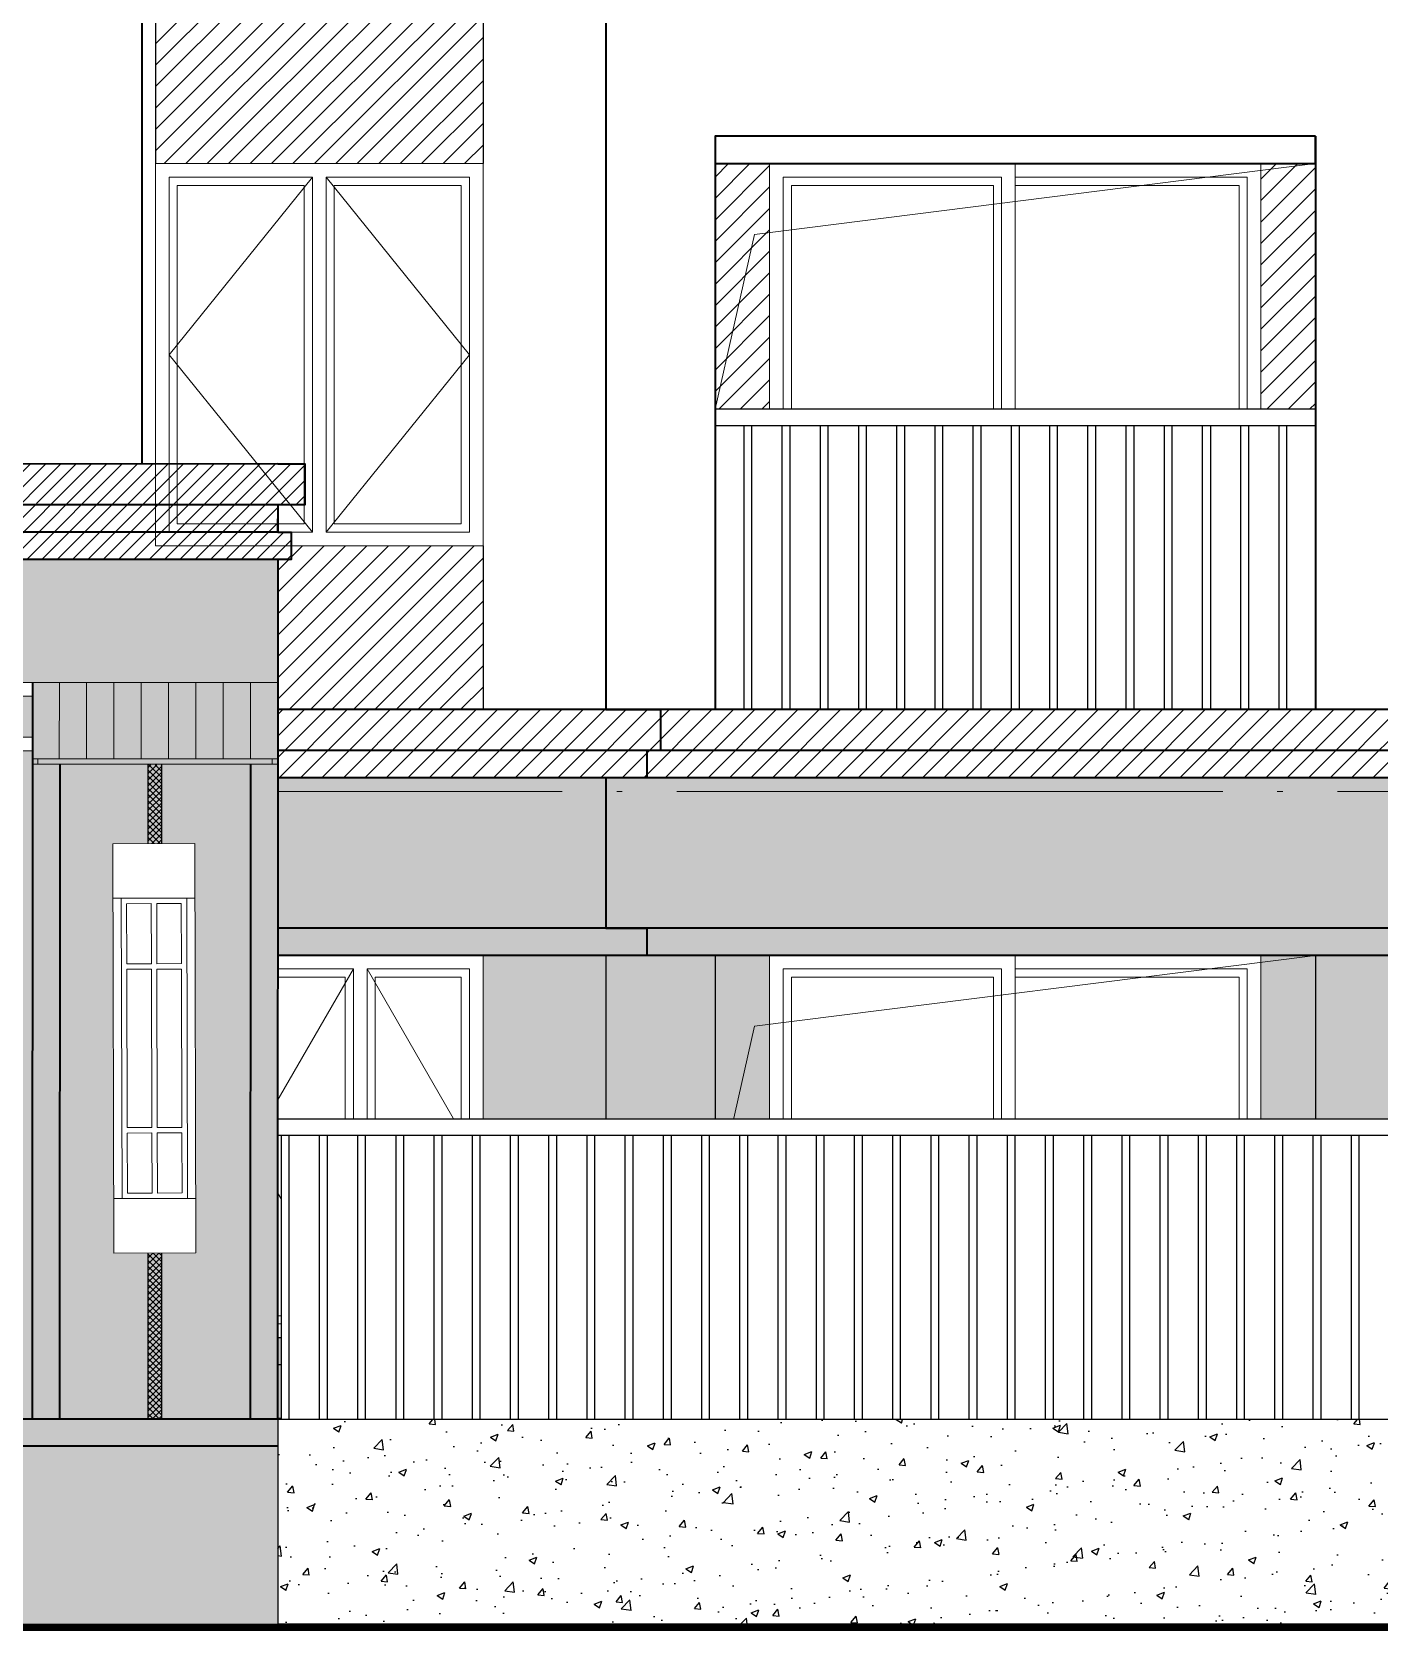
# Model space of a CAD drawing. Extents: x 27938 to 725830, y -209821 to 1628073.
# Drawn here: x 287714 to 292649, y 43165 to 49023 of the extents above; entities that cross this region are included whole.
import ezdxf
from ezdxf.xclip import XClip

# ---------------------------------------------------------------- set-up
doc = ezdxf.new("R2010")
doc.units = 0
doc.header["$LTSCALE"] = 1000
doc.header["$MEASUREMENT"] = 0
doc.header["$XCLIPFRAME"] = 0
doc.linetypes.add('DOTE', pattern=[2.42, 2, -0.2, 0.02, -0.2])
for name, color, linetype in [('3-剖面填充（细）', 250, 'Continuous'), ('5-平立面看线1', 45, 'Continuous'), ('Stair-栏杆', 142, 'Continuous'), ('看线', 251, 'Continuous'), ('立面', 73, 'Continuous')]:
    doc.layers.add(name, color=color, linetype=linetype)
for name, color, linetype, lineweight in [('DOTE', 19, 'DOTE', 9), ('WINDOW', 144, 'Continuous', 15), ('立面-中轮廓线', 213, 'Continuous', 35), ('立面-普通轮廓', 7, 'Continuous', 18), ('立面-洞口示意', 152, 'Continuous', 13), ('立面-窗开启线', 250, 'Continuous', 13)]:
    doc.layers.add(name, color=color, linetype=linetype, lineweight=lineweight)

# ---------------------------------------------------------------- blocks, each defined once
blk = doc.blocks.new('A$C318717E3')
at = {"layer": 'WINDOW'}
for points in [[(50, 1350), (425, 1350), (425, 50), (50, 50)], [(850, 1350), (475, 1350), (475, 50), (850, 50)]]:
    blk.add_lwpolyline(points, close=True, dxfattribs=at)
at = {"layer": 'WINDOW', "color": 250}
for points in [[(80, 1320), (395, 1320), (395, 80), (80, 80)], [(820, 1320), (505, 1320), (505, 80), (820, 80)]]:
    blk.add_lwpolyline(points, close=True, dxfattribs=at)
at = {"layer": '立面-普通轮廓'}
blk.add_lwpolyline([(0, 1400), (900, 1400), (900, 0), (0, 0)], close=True, dxfattribs=at)
at = {"layer": '立面-窗开启线', "color": 251, "ltscale": 0.5, "true_color": 0x636466}
for points in [[(425, 1350), (50, 700), (425, 50)], [(475, 1350), (850, 700), (475, 50)]]:
    blk.add_lwpolyline(points, dxfattribs=at)
blk = doc.blocks.new('VXVXVDXVXD')
blk.add_wipeout([(105081.2, 218659.5), (104781.2, 218659.4), (104781.7, 217159.4), (105081.7, 217159.5)])
at = {"layer": 'WINDOW', "color": 4}
for p, q in [((105081.3, 218459.5), (104781.3, 218459.4)), ((104921.3, 218439.5), (104921.4, 218219.5)), ((104941.3, 218439.5), (104941.4, 218219.5)), ((104921.4, 218219.5), (104831.4, 218219.5)), ((104921.4, 218199.5), (104831.4, 218199.5)), ((104921.4, 218199.5), (104921.6, 217619.5)), ((105031.4, 218219.5), (104941.4, 218219.5)), ((104941.4, 218199.5), (104941.6, 217619.5)), ((105031.4, 218199.5), (104941.4, 218199.5)), ((104921.6, 217599.5), (104831.6, 217599.5)), ((104921.6, 217379.5), (104921.6, 217599.5)), ((104941.6, 217379.5), (104941.6, 217599.5)), ((105031.6, 217599.5), (104941.6, 217599.5)), ((105081.7, 217359.5), (104781.7, 217359.4))]:
    blk.add_line(p, q, dxfattribs=at)
for points in [[(105081.2, 218659.5), (104781.2, 218659.4), (104781.7, 217159.4), (105081.7, 217159.5)], [(105051.3, 218459.5), (104811.3, 218459.5), (104811.7, 217359.5), (105051.7, 217359.5)]]:
    blk.add_lwpolyline(points, close=True, dxfattribs=at)
for points in [[(104921.3, 218439.5), (104831.3, 218439.5), (104831.4, 218219.5)], [(105031.4, 218219.5), (105031.3, 218439.5), (104941.3, 218439.5)], [(104831.4, 218199.5), (104831.6, 217619.5), (104921.6, 217619.5)], [(104941.6, 217619.5), (105031.6, 217619.5), (105031.4, 218199.5)], [(104921.6, 217379.5), (104831.6, 217379.5), (104831.6, 217599.5)], [(105031.6, 217599.5), (105031.6, 217379.5), (104941.6, 217379.5)]]:
    blk.add_lwpolyline(points, dxfattribs=at)
blk = doc.blocks.new('FGFGF')
at = {"layer": '3-剖面填充（细）'}
h = blk.add_hatch(dxfattribs=at)
h.set_pattern_fill('ANSI31', color=256, scale=25)
h.set_pattern_definition([(45, (-554134.312, -735132.743), (-28.0633004, 28.0633004), [])])
h.paths.add_polyline_path([(229182, 20609.5), (229182, 20959.9), (232780.8, 20959.9), (232780.8, 20809.9), (232680.5, 20809.9), (232680.7, 20709.8), (232730.5, 20709.9), (232730.9, 20609.7)])
at = {"layer": '3-剖面填充（细）', "true_color": 0x636466}
h = blk.add_hatch(dxfattribs=at)
h.set_pattern_fill('CROSS', color=251, scale=30)
h.set_pattern_definition([(0, (204147.57, -129128.1), (47.625, 47.625), [23.8125, -71.4375]), (90, (204159.474, -129140.006), (-47.625, 47.625), [23.8125, -71.4375])])
h.paths.add_polyline_path([(229182, 20159.3), (229181.9, 20609.3), (232680.6, 20609.9), (232680.7, 17462.7), (232780.6, 17462.7), (232780.7, 17362.7), (232730.4, 17362.7), (232730.5, 16862.7), (232730.5, 16862.7), (232730.5, 16710.1), (231681.8, 16710.1), (231682.2, 19909.7), (231782.3, 19909.7), (231782.3, 19959.7), (231732.4, 19959.7), (231732.4, 20109.7), (231782.4, 20109.7), (231782.4, 20159.7), (231682.3, 20159.7), (231682.3, 20159.7)])
at = {"layer": '3-剖面填充（细）'}
h = blk.add_hatch(dxfattribs=at)
h.set_pattern_fill('ANSI37', color=256, scale=10)
h.set_pattern_definition([(45, (204146.888, -129128.1), (-11.2253202, 11.2253202), []), (135, (204146.888, -129128.1), (-11.2253202, -11.2253202), [])])
h.paths.add_polyline_path([(232256.2, 17462.7), (232206.2, 17462.8), (232206.2, 19857.8), (232256.2, 19857.8)])
at = {"layer": '立面'}
for p, q in [((232206.2, 17462.8), (232206.2, 19857.8)), ((232256.2, 17462.7), (232256.2, 19857.8))]:
    blk.add_line(p, q, dxfattribs=at)
at = {"layer": '立面-中轮廓线', "color": 2}
for p, q in [((232680.5, 20959.9), (229182, 20959.3)), ((232680.5, 20809.9), (229182, 20809.3)), ((232680.5, 20709.9), (229182, 20709.3)), ((232680.5, 20609.9), (229182, 20609.3)), ((232681, 20609.9), (232680.6, 17462.7)), ((231782.4, 20159.8), (231781.9, 17462.8)), ((231882.3, 19859.9), (231881.9, 17462.8)), ((232580.9, 19859.7), (232580.6, 17462.7)), ((231781.9, 17462.8), (232680.6, 17462.7)), ((231731.8, 17362.8), (232730.4, 17362.9))]:
    blk.add_line(p, q, dxfattribs=at)
for points in [[(232681.1, 20959.9), (232780.8, 20959.9), (232780.8, 20809.9), (232681.1, 20809.9), (232681.1, 20709.9), (232730.8, 20709.9), (232730.8, 20609.9), (232681.1, 20609.9)], [(231731.8, 16712.8), (231731.8, 16712.8), (231731.8, 16862.8), (231731.8, 16862.8), (231731.8, 17362.8), (231681.8, 17362.8), (231681.8, 17462.8), (231781.9, 17462.8)], [(232680.3, 16710.1), (232730.4, 16710.1), (232730.5, 16861.4), (232730.4, 16862.7), (232730.5, 17362.7), (232780.7, 17362.7), (232780.7, 17462.7), (232680.6, 17462.7)]]:
    blk.add_lwpolyline(points, dxfattribs=at)
at = {"layer": '立面-普通轮廓', "color": 252, "true_color": 0x939598}
for p, q in [((231782.3, 20159.8), (232681.1, 20159.7)), ((231782.3, 19879.8), (231782.4, 20159.8)), ((231880.9, 19879.9), (231881, 20159.9)), ((231980.9, 19879.8), (231981, 20159.8)), ((232080.9, 19879.8), (232081, 20159.8)), ((232180.9, 19879.8), (232181, 20159.8)), ((232280.9, 19879.8), (232281, 20159.8)), ((232380.9, 19879.8), (232381, 20159.8)), ((232480.9, 19879.8), (232481, 20159.8)), ((232580.9, 19879.7), (232581, 20159.7)), ((232681.1, 20159.7), (232680.9, 20159.7)), ((232681, 19879.7), (232681.1, 20159.7)), ((231782.3, 19879.8), (232681.1, 19879.7)), ((231782.3, 19859.9), (232681.1, 19859.7)), ((231802.3, 19879.9), (231802.3, 19859.9)), ((232661.1, 19879.7), (232661.1, 19859.7))]:
    blk.add_line(p, q, dxfattribs=at)
at = {"layer": '立面-普通轮廓', "color": 4}
for p, q in [((229182, 20109.7), (231782.3, 20109.7)), ((229182, 19959.7), (231782.3, 19959.7))]:
    blk.add_line(p, q, dxfattribs=at)
at = {"layer": '立面-普通轮廓', "color": 2}
for points in [[(229182, 20959.3), (232780.8, 20959.9), (232780.8, 20809.9), (232681.1, 20809.8), (232680.5, 20709.9), (232730.8, 20709.9), (232730.8, 20609.9), (229182, 20609.3)], [(229182, 20609.3), (232681.1, 20609.9), (232680.9, 17462.7), (232780.7, 17462.7), (232780.7, 17362.7), (232730.4, 17362.7), (232730.5, 16862.7), (232730.5, 16862.7), (232730.5, 16710.1), (231681.8, 16710.1), (231682.2, 19909.7)], [(231782.4, 20159.8), (231682.3, 20159.7), (229182.1, 20159.3)]]:
    blk.add_lwpolyline(points, dxfattribs=at)
at = {"layer": '立面-普通轮廓', "color": 4}
blk.add_lwpolyline([(229182, 20159.7), (231782.4, 20159.7), (231782.4, 20109.7), (231732.4, 20109.7), (231732.4, 19959.7), (231782.3, 19959.7), (231782.3, 19909.7), (229182, 19909.7)], dxfattribs=at)
at = {"rotation": 0.1386872893927463}
blk.add_blockref('VXVXVDXVXD', (127825.3, -199343.4), dxfattribs=at)
blk = doc.blocks.new('GDGDGRDSQ')
blk.add_wipeout([(225583.3, 27775.8), (225583.3, 27625.8), (225683, 27625.8), (225683, 27525.8), (225633.3, 27525.8), (225633.3, 27425.8), (225683, 27425.8), (225683.5, 24278.6), (225583.4, 24278.6), (225583.4, 24178.6), (225633.4, 24178.6), (225633.6, 23526.1), (232730.4, 23526.1), (232730.4, 24178.6), (232780.7, 24178.6), (232780.7, 24278.6), (232680.9, 24278.6), (232681, 27425.8), (232730.8, 27425.8), (232730.8, 27526), (232680.5, 27526.3), (232681.1, 27625.8), (232780.8, 27625.8), (232780.7, 27775.8)])
blk.add_lwpolyline([(225583.3, 27775.8), (225583.3, 27625.8), (225683, 27625.8), (225683, 27525.8), (225633.3, 27525.8), (225633.3, 27425.8), (225683, 27425.8), (225683.5, 24278.6), (225583.4, 24278.6), (225583.4, 24178.6), (225633.4, 24178.6), (225633.6, 23526.1), (232730.4, 23526.1), (232730.4, 24178.6), (232780.7, 24178.6), (232780.7, 24278.6), (232680.9, 24278.6), (232681, 27425.8), (232730.8, 27425.8), (232730.8, 27526), (232680.5, 27526.3), (232681.1, 27625.8), (232780.8, 27625.8), (232780.7, 27775.8)], close=True)
blk = doc.blocks.new('VDVDX')
blk.add_blockref('GDGDGRDSQ', (0, 0))
blk.add_blockref('FGFGF', (0, 6815.953517))
blk = doc.blocks.new('A$C2CF43C8D')
at = {"layer": 'WINDOW'}
blk.add_line((900, 2300), (900, 0), dxfattribs=at)
for points in [[(50, 2250), (850, 2250), (850, 50), (50, 50)], [(1750, 2250), (900, 2250), (900, 50), (1750, 50)]]:
    blk.add_lwpolyline(points, close=True, dxfattribs=at)
at = {"layer": 'WINDOW', "color": 250}
blk.add_lwpolyline([(80, 2220), (820, 2220), (820, 80), (80, 80)], close=True, dxfattribs=at)
blk.add_lwpolyline([(900, 80), (1720, 80), (1720, 2220), (900, 2220)], dxfattribs=at)
at = {"layer": '立面-普通轮廓'}
blk.add_lwpolyline([(0, 2300), (1800, 2300), (1800, 0), (0, 0)], close=True, dxfattribs=at)
blk = doc.blocks.new('GFBFGBFG')
blk.add_wipeout([(293136.6, 39734.2), (288614.5, 39734.2), (288614.5, 39674.2), (288626.6, 39674.2), (288626.6, 38634.4), (288614.5, 38634.4), (288614.5, 37884.4), (293136.6, 37884.2)])
at = {"layer": '3-剖面填充（细）'}
h = blk.add_hatch(dxfattribs=at)
h.set_pattern_fill('混凝土', color=251, scale=40)
h.set_pattern_definition([(50, (0, 1730.3), (286.90407, -25.10085), [30, -330]), (355, (0, 1730.3), (-55.50053, 300.87685), [24, -264]), (100.4514, (23.9, 1728.2), (231.40375, 275.77582), [25.49608, -280.45684]), (46.1842, (0, 1810.3), (426.8964, -66.2076), [45, -495]), (96.6356, (35.57, 1804.8), (373.8651, 389.64715), [38.2441, -420.6852]), (351.1842, (0, 1810.3), (373.8648, 389.64744), [36, -396]), (21, (40, 1790.3), (238.76282, -161.04756), [30, -330]), (326, (40, 1790.3), (97.32613, 290.06002), [24, -264]), (71.4514, (59.9, 1776.88), (336.08905, 129.0122), [25.49608, -280.45684]), (37.5, (0, 1730.3), (4.863942, 133.15754), [0, -260.8, 0, -268, 0, -265]), (7.5, (0, 1730.3), (105.227815, 157.764685), [0, -152.8, 0, -254.8, 0, -101]), (327.5, (-89.2, 1730.3), (213.528974, -9.02195), [0, -100, 0, -312, 0, -414]), (317.5, (-129.2, 1730.3), (233.27447, 40.04199), [0, -130, 0, -207.2, 0, -294])])
h.paths.add_polyline_path([(293136.6, 38634.2), (288614.5, 38634.4), (288614.5, 37884.4), (293136.6, 37884.2)])
at = {"layer": 'Stair-栏杆'}
for p, q in [((288614.5, 39734.2), (288614.5, 39674.2)), ((293136.6, 39734.2), (288614.5, 39734.2)), ((293136.6, 39674.2), (288614.5, 39674.2))]:
    blk.add_line(p, q, dxfattribs=at)
for points in [[(293136.6, 38634.2), (293136.6, 39734.2)], [(288626.6, 39674.2), (288626.6, 38634.2)], [(288656.6, 38634.2), (288656.6, 39674.2)], [(288766.6, 39674.2), (288766.6, 38634.2)], [(288796.6, 38634.2), (288796.6, 39674.2)], [(288906.6, 39674.2), (288906.6, 38634.2)], [(288936.6, 38634.2), (288936.6, 39674.2)], [(289046.6, 39674.2), (289046.6, 38634.2)], [(289076.6, 38634.2), (289076.6, 39674.2)], [(289186.6, 39674.2), (289186.6, 38634.2)], [(289216.6, 38634.2), (289216.6, 39674.2)], [(289326.6, 39674.2), (289326.6, 38634.2)], [(289356.6, 38634.2), (289356.6, 39674.2)], [(289466.6, 39674.2), (289466.6, 38634.2)], [(289496.6, 38634.2), (289496.6, 39674.2)], [(289606.6, 39674.2), (289606.6, 38634.2)], [(289636.6, 38634.2), (289636.6, 39674.2)], [(289746.6, 39674.2), (289746.6, 38634.2)], [(289776.6, 38634.2), (289776.6, 39674.2)], [(289886.6, 39674.2), (289886.6, 38634.2)], [(289916.6, 38634.2), (289916.6, 39674.2)], [(290026.6, 39674.2), (290026.6, 38634.2)], [(290056.6, 38634.2), (290056.6, 39674.2)], [(290166.6, 39674.2), (290166.6, 38634.2)], [(290196.6, 38634.2), (290196.6, 39674.2)], [(290306.6, 39674.2), (290306.6, 38634.2)], [(290336.6, 38634.2), (290336.6, 39674.2)], [(290446.6, 39674.2), (290446.6, 38634.2)], [(290476.6, 38634.2), (290476.6, 39674.2)], [(290586.6, 39674.2), (290586.6, 38634.2)], [(290616.6, 38634.2), (290616.6, 39674.2)], [(290726.6, 39674.2), (290726.6, 38634.2)], [(290756.6, 38634.2), (290756.6, 39674.2)], [(290866.6, 39674.2), (290866.6, 38634.2)], [(290896.6, 38634.2), (290896.6, 39674.2)], [(291006.6, 39674.2), (291006.6, 38634.2)], [(291036.6, 38634.2), (291036.6, 39674.2)], [(291146.6, 39674.2), (291146.6, 38634.2)], [(291176.6, 38634.2), (291176.6, 39674.2)], [(291286.6, 39674.2), (291286.6, 38634.2)], [(291316.6, 38634.2), (291316.6, 39674.2)], [(291426.6, 39674.2), (291426.6, 38634.2)], [(291456.6, 38634.2), (291456.6, 39674.2)], [(291566.6, 39674.2), (291566.6, 38634.2)], [(291596.6, 38634.2), (291596.6, 39674.2)], [(291706.6, 39674.2), (291706.6, 38634.2)], [(291736.6, 38634.2), (291736.6, 39674.2)], [(291846.6, 39674.2), (291846.6, 38634.2)], [(291876.6, 38634.2), (291876.6, 39674.2)], [(291986.6, 39674.2), (291986.6, 38634.2)], [(292016.6, 38634.2), (292016.6, 39674.2)], [(292126.6, 39674.2), (292126.6, 38634.2)], [(292156.6, 38634.2), (292156.6, 39674.2)], [(292266.6, 39674.2), (292266.6, 38634.2)], [(292296.6, 38634.2), (292296.6, 39674.2)], [(292406.6, 39674.2), (292406.6, 38634.2)], [(292436.6, 38634.2), (292436.6, 39674.2)], [(292546.6, 39674.2), (292546.6, 38634.2)], [(292576.6, 38634.2), (292576.6, 39674.2)], [(292686.6, 39674.2), (292686.6, 38634.2)], [(292716.6, 38634.2), (292716.6, 39674.2)], [(292826.6, 39674.2), (292826.6, 38634.2)], [(292856.6, 38634.2), (292856.6, 39674.2)], [(292966.6, 39674.2), (292966.6, 38634.2)], [(292996.6, 38634.2), (292996.6, 39674.2)], [(293106.6, 39674.2), (293106.6, 38634.2)]]:
    blk.add_lwpolyline(points, dxfattribs=at)
at = {"layer": '看线', "color": 32}
for p, q in [((288614.5, 38634.4), (288614.5, 37884.4)), ((293136.6, 38634.2), (288614.5, 38634.4)), ((293136.6, 38634.2), (293136.6, 37884.2)), ((293136.6, 37884.2), (288614.5, 37884.4))]:
    blk.add_line(p, q, dxfattribs=at)
blk = doc.blocks.new('A$C1B273453')
at = {"layer": 'WINDOW'}
for points in [[(50, 1350), (575, 1350), (575, 50), (50, 50)], [(1150, 1350), (625, 1350), (625, 50), (1150, 50)]]:
    blk.add_lwpolyline(points, close=True, dxfattribs=at)
at = {"layer": 'WINDOW', "color": 250}
for points in [[(80, 1320), (545, 1320), (545, 80), (80, 80)], [(1120, 1320), (655, 1320), (655, 80), (1120, 80)]]:
    blk.add_lwpolyline(points, close=True, dxfattribs=at)
at = {"layer": '立面-普通轮廓'}
blk.add_lwpolyline([(1200, 1400), (0, 1400), (0, 0), (1200, 0)], close=True, dxfattribs=at)
at = {"layer": '立面-窗开启线', "color": 251, "ltscale": 0.5, "true_color": 0x636466}
for points in [[(575, 1350), (50, 700), (575, 50)], [(625, 1350), (1150, 700), (625, 50)]]:
    blk.add_lwpolyline(points, dxfattribs=at)

msp = doc.modelspace()

# ---------------------------------------------------------------- hatches: boundary and pattern name
at = {"layer": '3-剖面填充（细）'}
h = msp.add_hatch(dxfattribs=at)
h.set_pattern_fill('ANSI31', color=256, scale=35)
h.set_pattern_definition([(45, (-238519.42, 15287.28), (-39.2886205, 39.2886205), [])])
h.paths.add_polyline_path([(288166.6, 48540.3), (288166.6, 49140.3), (289366.4, 49140.3), (289367, 48540.3)])
h = msp.add_hatch(dxfattribs=at)
h.set_pattern_fill('ANSI31', color=256, scale=35)
h.set_pattern_definition([(45, (-236617.81, 13864.28), (-39.2886205, 39.2886205), [])])
h.paths.add_polyline_path([(290216.6, 47640.3), (290416.6, 47640.3), (290416.6, 48540.3), (290216.6, 48540.3)])
h = msp.add_hatch(dxfattribs=at)
h.set_pattern_fill('ANSI31', color=256, scale=35)
h.set_pattern_definition([(45, (-238617.81, 13864.28), (-39.2886205, 39.2886205), [])])
h.paths.add_polyline_path([(292216.6, 47640.3), (292416.6, 47640.3), (292416.6, 48540.3), (292216.6, 48540.3)])
h = msp.add_hatch(dxfattribs=at)
h.set_pattern_fill('ANSI31', color=256, scale=35)
h.set_pattern_definition([(45, (-238519.42, 12987.28), (-39.2886205, 39.2886205), [])])
h.paths.add_polyline_path([(288466.6, 46540.3), (289366.7, 46540.3), (289366.2, 47140.3), (288466.6, 47140.3)])
h = msp.add_hatch(dxfattribs=at)
h.set_pattern_fill('ANSI31', color=256, scale=35)
h.set_pattern_definition([(45, (-149299.965, 1964.28), (-39.2886205, 39.2886205), [])])
h.paths.add_polyline_path([(299516.5, 46290.3), (299516.5, 46540.3), (288116.6, 46540.3), (288116.6, 46290.3)])
h = msp.add_hatch(dxfattribs=at)
h.set_pattern_fill('混凝土', color=251, scale=40)
h.set_pattern_definition([(50, (35560.44, 33804.64), (286.90407, -25.10085), [30, -330]), (355, (35560.44, 33804.64), (-55.50053, 300.87685), [24, -264]), (100.4514, (35584.35, 33802.55), (231.40375, 275.77582), [25.49608, -280.45684]), (46.1842, (35560.44, 33884.64), (426.8964, -66.2076), [45, -495]), (96.6356, (35596, 33879.1), (373.8651, 389.64715), [38.2441, -420.6852]), (351.1842, (35560.44, 33884.64), (373.8648, 389.64744), [36, -396]), (21, (35600.44, 33864.64), (238.76282, -161.04756), [30, -330]), (326, (35600.44, 33864.64), (97.32613, 290.06002), [24, -264]), (71.4514, (35620.34, 33851.22), (336.08905, 129.0122), [25.49608, -280.45684]), (37.5, (35560.44, 33804.64), (4.863942, 133.15754), [0, -260.8, 0, -268, 0, -265]), (7.5, (35560.44, 33804.64), (105.227815, 157.764685), [0, -152.8, 0, -254.8, 0, -101]), (327.5, (35471.24, 33804.64), (213.528974, -9.02195), [0, -100, 0, -312, 0, -414]), (317.5, (35431.24, 33804.64), (233.27447, 40.04199), [0, -130, 0, -207.2, 0, -294])])
h.paths.add_polyline_path([(309666.5, 45640.3), (310566.5, 45640.3), (310566.5, 44240.3), (309666.5, 44240.3)], flags=16)
h.paths.add_polyline_path([(306616.7, 44740.3), (308816.7, 44740.3), (308816.5, 43640.3), (306616.5, 43640.3)], flags=16)
h.paths.add_polyline_path([(306816.5, 45640.3), (308616.5, 45640.3), (308616.7, 44740.3), (306816.7, 44740.3)], flags=16)
h.paths.add_polyline_path([(304416.5, 44140.3), (306016.5, 44140.3), (306016.5, 43640.3), (304416.5, 43640.3)], flags=16)
h.paths.add_polyline_path([(304766.5, 45640.3), (305666.5, 45640.3), (305666.5, 44240.3), (304766.5, 44240.3)], flags=16)
h.paths.add_polyline_path([(301866.6, 44140.3), (303766.6, 44140.3), (303766.6, 43640.3), (301866.6, 43640.3)], flags=16)
h.paths.add_polyline_path([(302066.6, 45640.3), (303566.6, 45640.3), (303566.6, 44240.3), (302066.6, 44240.3)], flags=16)
h.paths.add_polyline_path([(300016.6, 45640.3), (300916.6, 45640.3), (300916.6, 44240.3), (300016.6, 44240.3)], flags=16)
h.paths.add_polyline_path([(316766.5, 45640.3), (315866.5, 45640.3), (315866.5, 44240.3), (316766.5, 44240.3)], flags=16)
h.paths.add_polyline_path([(319816.7, 44740.3), (317616.7, 44740.3), (317616.5, 43640.3), (319816.5, 43640.3)], flags=16)
h.paths.add_polyline_path([(319616.5, 45640.3), (317816.5, 45640.3), (317816.7, 44740.3), (319616.7, 44740.3)], flags=16)
h.paths.add_polyline_path([(322016.5, 44140.3), (320416.5, 44140.3), (320416.5, 43640.3), (322016.5, 43640.3)], flags=16)
h.paths.add_polyline_path([(321666.5, 45640.3), (320766.5, 45640.3), (320766.5, 44240.3), (321666.5, 44240.3)], flags=16)
h.paths.add_polyline_path([(324566.5, 44140.3), (322666.5, 44140.3), (322666.5, 43640.3), (324566.5, 43640.3)], flags=16)
h.paths.add_polyline_path([(324366.5, 45640.3), (322866.5, 45640.3), (322866.5, 44240.3), (324366.5, 44240.3)], flags=16)
h.paths.add_polyline_path([(326416.4, 45640.3), (325516.4, 45640.3), (325516.4, 44240.3), (326416.4, 44240.3)], flags=16)
h.paths.add_polyline_path([(327016.5, 46290.3), (327016.5, 45740.3), (327166.5, 45740.3), (327166.5, 45640.3), (327016.5, 45640.3), (327016.5, 43940.3), (327166.5, 43940.3), (327166.5, 43840.3), (327016.5, 43840.3), (327016.5, 43190.3), (315516.5, 43190.3), (315516.5, 46290.3)])
h.paths.add_polyline_path([(289366.6, 45640.3), (288466.6, 45640.3), (288466.6, 44240.3), (289366.6, 44240.3)], flags=16)
h.paths.add_polyline_path([(292416.6, 44740.3), (290216.6, 44740.3), (290216.6, 43640.3), (292416.6, 43640.3)], flags=16)
h.paths.add_polyline_path([(292216.6, 45640.3), (290416.6, 45640.3), (290416.6, 44740.3), (292216.6, 44740.3)], flags=16)
h.paths.add_polyline_path([(294616.5, 44140.3), (293016.6, 44140.3), (293016.6, 43640.3), (294616.5, 43640.3)], flags=16)
h.paths.add_polyline_path([(294266.6, 45640.3), (293366.6, 45640.3), (293366.6, 44240.3), (294266.6, 44240.3)], flags=16)
h.paths.add_polyline_path([(297166.5, 44140.3), (295266.5, 44140.3), (295266.5, 43640.3), (297166.5, 43640.3)], flags=16)
h.paths.add_polyline_path([(296966.5, 45640.3), (295466.5, 45640.3), (295466.5, 44240.3), (296966.5, 44240.3)], flags=16)
h.paths.add_polyline_path([(299016.4, 45640.3), (298116.4, 45640.3), (298116.4, 44240.3), (299016.4, 44240.3)], flags=16)
h.paths.add_polyline_path([(282266.6, 45640.3), (283166.6, 45640.3), (283166.6, 44240.3), (282266.6, 44240.3)], flags=16)
h.paths.add_polyline_path([(279216.6, 44740.3), (281416.6, 44740.3), (281416.6, 43640.3), (279216.6, 43640.3)], flags=16)
h.paths.add_polyline_path([(279416.6, 45640.3), (281216.6, 45640.3), (281216.6, 44740.3), (279416.6, 44740.3)], flags=16)
h.paths.add_polyline_path([(277016.6, 44140.3), (278616.6, 44140.3), (278616.6, 43640.3), (277016.6, 43640.3)], flags=16)
h.paths.add_polyline_path([(277366.6, 45640.3), (278266.6, 45640.3), (278266.6, 44240.3), (277366.6, 44240.3)], flags=16)
h.paths.add_polyline_path([(274466.6, 44140.3), (276366.6, 44140.3), (276366.6, 43640.3), (274466.6, 43640.3)], flags=16)
h.paths.add_polyline_path([(274666.6, 45640.3), (276166.6, 45640.3), (276166.6, 44240.3), (274666.6, 44240.3)], flags=16)
h.paths.add_polyline_path([(272616.7, 45640.3), (273516.7, 45640.3), (273516.7, 44240.3), (272616.7, 44240.3)], flags=16)
h.paths.add_polyline_path([(288116.6, 46290.3), (310916.7, 46290.3), (310916.7, 43190.3), (288116.6, 43190.3)])
h.paths.add_polyline_path([(272016.6, 46290.3), (272016.6, 45740.3), (271866.6, 45740.3), (271866.6, 45640.3), (272016.6, 45640.3), (272016.6, 43940.3), (271866.6, 43940.3), (271866.6, 43840.3), (272016.6, 43840.3), (272016.6, 43190.3), (283516.6, 43190.3), (283516.6, 46290.3)])

# ---------------------------------------------------------------- linework, layer by layer
for p, q in [((288166.6, 49140.3), (288166.6, 48540.3)), ((289366.6, 49140.3), (289366.6, 48540.3)), ((288466.6, 47140.3), (288466.6, 46540.3)), ((289366.6, 47140.3), (289366.6, 46540.3))]:
    msp.add_line(p, q, dxfattribs=at)
at = {"layer": '5-平立面看线1', "color": 1, "ltscale": 0.8, "const_width": 50}
msp.add_lwpolyline([(328516.6, 43190.3), (270716.6, 43190.3)], dxfattribs=at)
at = {"layer": 'DOTE', "linetype": 'DOTE'}
for p, q in [((270716.6, 46240.3), (328516.6, 46240.3)), ((270716.6, 43340.3), (328516.6, 43340.3))]:
    msp.add_line(p, q, dxfattribs=at)
at = {"layer": 'Stair-栏杆'}
for p, q in [((292416.6, 47640.3), (290216.6, 47640.3)), ((292416.6, 47580.3), (290216.6, 47580.3)), ((292416.6, 44740.3), (290216.6, 44740.3)), ((292416.6, 44680.3), (290216.6, 44680.3))]:
    msp.add_line(p, q, dxfattribs=at)
for points in [[(290321.6, 47580.3), (290321.6, 46540.3)], [(290351.6, 46540.3), (290351.6, 47580.3)], [(290461.6, 47580.3), (290461.6, 46540.3)], [(290491.6, 46540.3), (290491.6, 47580.3)], [(290601.6, 47580.3), (290601.6, 46540.3)], [(290631.6, 46540.3), (290631.6, 47580.3)], [(290741.6, 47580.3), (290741.6, 46540.3)], [(290771.6, 46540.3), (290771.6, 47580.3)], [(290881.6, 47580.3), (290881.6, 46540.3)], [(290911.6, 46540.3), (290911.6, 47580.3)], [(291021.6, 47580.3), (291021.6, 46540.3)], [(291051.6, 46540.3), (291051.6, 47580.3)], [(291161.6, 47580.3), (291161.6, 46540.3)], [(291191.6, 46540.3), (291191.6, 47580.3)], [(291301.6, 47580.3), (291301.6, 46540.3)], [(291331.6, 46540.3), (291331.6, 47580.3)], [(291441.6, 47580.3), (291441.6, 46540.3)], [(291471.6, 46540.3), (291471.6, 47580.3)], [(291581.6, 47580.3), (291581.6, 46540.3)], [(291611.6, 46540.3), (291611.6, 47580.3)], [(291721.6, 47580.3), (291721.6, 46540.3)], [(291751.6, 46540.3), (291751.6, 47580.3)], [(291861.6, 47580.3), (291861.6, 46540.3)], [(291891.6, 46540.3), (291891.6, 47580.3)], [(292001.6, 47580.3), (292001.6, 46540.3)], [(292031.6, 47580.3), (292031.6, 46540.3)], [(292141.6, 47580.3), (292141.6, 46540.3)], [(292171.6, 46540.3), (292171.6, 47580.3)], [(292281.6, 47580.3), (292281.6, 46540.3)], [(292311.6, 46540.3), (292311.6, 47580.3)], [(290321.6, 44680.3), (290321.6, 43640.3)], [(290351.6, 43640.3), (290351.6, 44680.3)], [(290461.6, 44680.3), (290461.6, 43640.3)], [(290491.6, 43640.3), (290491.6, 44680.3)], [(290601.6, 44680.3), (290601.6, 43640.3)], [(290631.6, 43640.3), (290631.6, 44680.3)], [(290741.6, 44680.3), (290741.6, 43640.3)], [(290771.6, 43640.3), (290771.6, 44680.3)], [(290881.6, 44680.3), (290881.6, 43640.3)], [(290911.6, 43640.3), (290911.6, 44680.3)], [(291021.6, 44680.3), (291021.6, 43640.3)], [(291051.6, 43640.3), (291051.6, 44680.3)], [(291161.6, 44680.3), (291161.6, 43640.3)], [(291191.6, 43640.3), (291191.6, 44680.3)], [(291301.6, 44680.3), (291301.6, 43640.3)], [(291331.6, 43640.3), (291331.6, 44680.3)], [(291441.6, 44680.3), (291441.6, 43640.3)], [(291471.6, 43640.3), (291471.6, 44680.3)], [(291581.6, 44680.3), (291581.6, 43640.3)], [(291611.6, 43640.3), (291611.6, 44680.3)], [(291721.6, 44680.3), (291721.6, 43640.3)], [(291751.6, 43640.3), (291751.6, 44680.3)], [(291861.6, 44680.3), (291861.6, 43640.3)], [(291891.6, 43640.3), (291891.6, 44680.3)], [(292001.6, 44680.3), (292001.6, 43640.3)], [(292031.6, 44680.3), (292031.6, 43640.3)], [(292141.6, 44680.3), (292141.6, 43640.3)], [(292171.6, 43640.3), (292171.6, 44680.3)], [(292281.6, 44680.3), (292281.6, 43640.3)], [(292311.6, 43640.3), (292311.6, 44680.3)]]:
    msp.add_lwpolyline(points, dxfattribs=at)
at = {"layer": '看线', "color": 30}
for p, q in [((288116.6, 46240.3), (288116.6, 43340.3)), ((289816.6, 45640.3), (289816.6, 43190.3)), ((290216.6, 45640.3), (290216.6, 43540.3)), ((292416.6, 45640.3), (292416.6, 43540.3))]:
    msp.add_line(p, q, dxfattribs=at)
for points in [[(288466.6, 44240.3), (289366.6, 44240.3), (289366.6, 44140.3), (288466.6, 44140.3)], [(292416.6, 43640.3), (290216.6, 43640.3), (290216.6, 43540.3), (292416.6, 43540.3)]]:
    msp.add_lwpolyline(points, close=True, dxfattribs=at)
at = {"layer": '立面-中轮廓线'}
for p, q in [((288116.6, 49140.3), (288116.6, 46240.3)), ((288116.6, 49140.3), (288116.6, 46240.3)), ((289816.6, 49140.3), (289816.6, 46540.3)), ((290216.6, 48640.3), (290216.6, 46540.3)), ((292416.6, 48640.3), (292416.6, 46540.3)), ((288116.6, 46240.3), (288116.6, 43190.3))]:
    msp.add_line(p, q, dxfattribs=at)
at = {"layer": '立面-中轮廓线', "color": 2}
for p, q in [((299516.5, 46540.3), (288116.6, 46540.3)), ((299516.5, 46390.3), (288116.6, 46390.3)), ((299516.5, 46290.3), (288116.6, 46290.3)), ((299516.5, 45740.3), (288116.6, 45740.3)), ((299516.5, 45640.3), (288116.6, 45640.3))]:
    msp.add_line(p, q, dxfattribs=at)
at = {"layer": '立面-中轮廓线'}
msp.add_lwpolyline([(292416.6, 48640.3), (290216.6, 48640.3), (290216.6, 48540.3), (292416.6, 48540.3)], close=True, dxfattribs=at)
at = {"layer": '立面-中轮廓线', "color": 2}
msp.add_lwpolyline([(289816.6, 46540.3), (290016.6, 46540.3), (290016.6, 46390.3), (289966.6, 46390.3), (289966.6, 46290.3), (289816.6, 46290.3), (289816.6, 45740.3), (289966.6, 45740.3), (289966.6, 45640.3), (289816.6, 45640.3)], dxfattribs=at)
at = {"layer": '立面-洞口示意'}
for points in [[(290216.6, 47640.3), (290361.4, 48281.2), (292416.6, 48540.3)], [(290216.6, 44740.3), (290361.4, 45381.2), (292416.6, 45640.3)]]:
    msp.add_lwpolyline(points, dxfattribs=at)

# ---------------------------------------------------------------- block references
ref = msp.add_blockref('A$C2CF43C8D', (290416.6, 46240.3))
XClip(ref).set_block_clipping_path([(0, 1399.9999183436), (1800.0002853817, 2300.0000000003)])
msp.add_blockref('A$C318717E3', (288466.6, 44240.3))
ref = msp.add_blockref('A$C2CF43C8D', (290416.6, 43340.3))
XClip(ref).set_block_clipping_path([(0, 1399.9999183436), (1800.0002853817, 2300.0000000003)])

# ---------------------------------------------------------------- next in the draw order: block references
msp.add_blockref('VDVDX', (55933.5, 19664.3))

# ---------------------------------------------------------------- next in the draw order: block references
for name, p in [('A$C1B273453', (288166.6, 47140.3)), ('GFBFGBFG', (0, 5306))]:
    msp.add_blockref(name, p)

doc.saveas('drawing.dxf')
